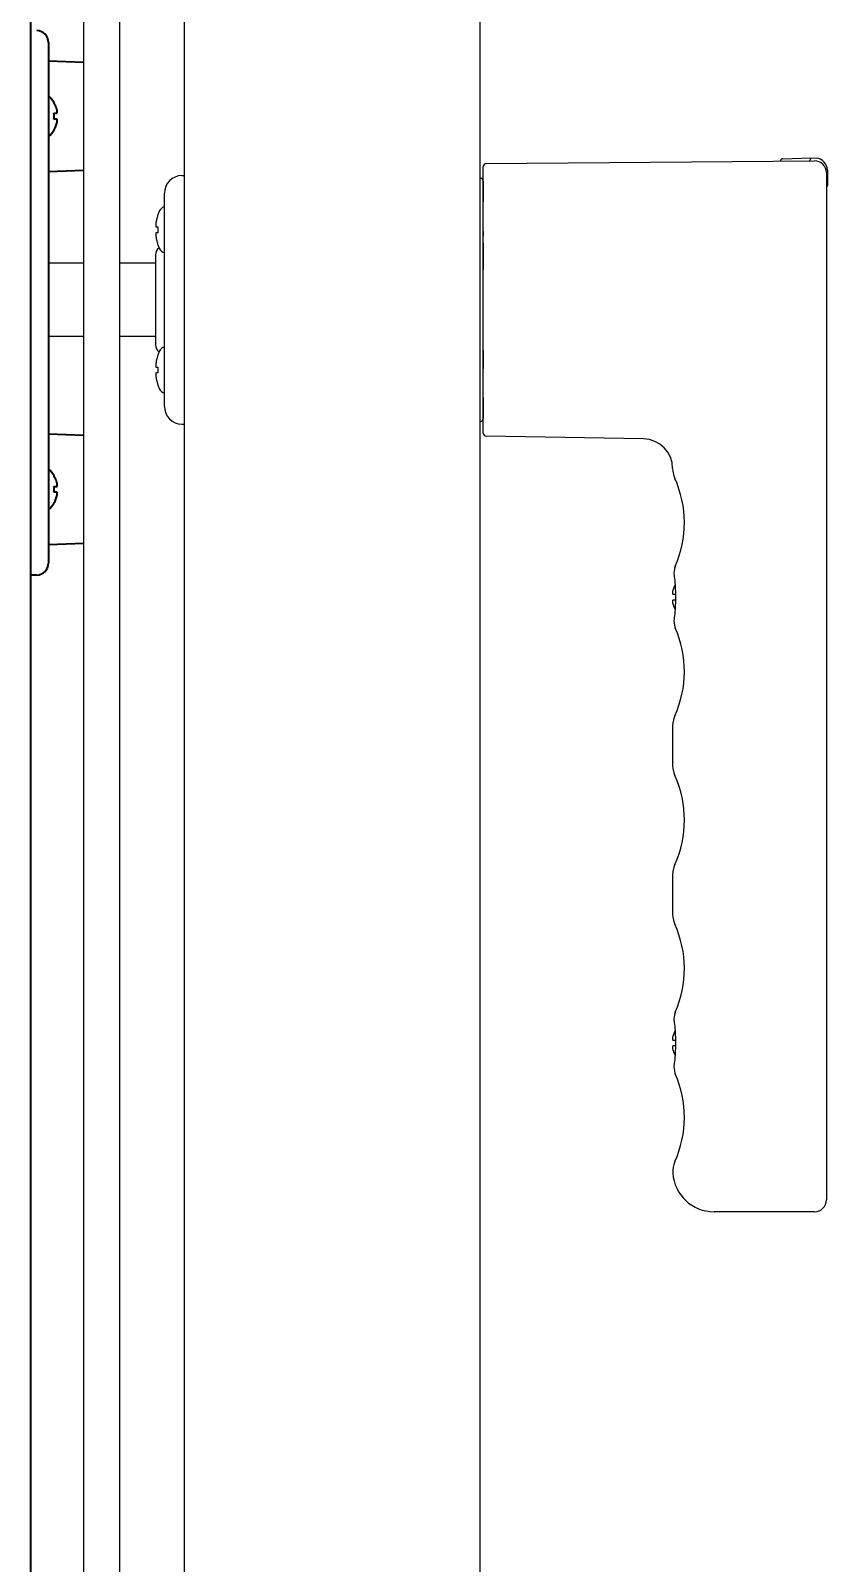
# Model space of a CAD drawing. Extents: x 6336 to 10269, y -393 to 3204.
# Drawn here: x 10134.1 to 10268.7, y 1529.7 to 1788.5 of the extents above; entities that cross this region are included whole.
import ezdxf

# ---------------------------------------------------------------- set-up
doc = ezdxf.new("R2010")
doc.units = 0
doc.header["$LTSCALE"] = 5
doc.layers.add('1', color=7, linetype='CONTINUOUS', true_color=0xffffff)
doc.layers.add('GEOM', color=7, linetype='CONTINUOUS')

msp = doc.modelspace()

# ---------------------------------------------------------------- linework, layer by layer
at = {"layer": '1', "color": 7, "linetype": 'Continuous', "lineweight": 35}
for p, q in [((10134.07, 2031.19), (10134.07, 1374.13)), ((10137.07, 1786.49), (10137.07, 1781.49)), ((10143.07, 1783.1), (10137.07, 1783.36)), ((10137.07, 1781.49), (10137.07, 1703.56)), ((10138.02, 1776.33), (10138.05, 1776.33)), ((10138.05, 1771.73), (10138.02, 1771.73)), ((10137.07, 1764.69), (10143.07, 1764.95)), ((10143.07, 1720.1), (10137.07, 1720.36)), ((10138.02, 1713.33), (10138.05, 1713.33)), ((10138.05, 1708.73), (10138.02, 1708.73)), ((10137.07, 1703.56), (10137.07, 1698.56)), ((10137.07, 1701.69), (10143.07, 1701.95)), ((10135.14, 1696.56), (10134.07, 1696.53))]:
    msp.add_line(p, q, dxfattribs=at)
for centre, radius, start, end in [((10135.07, 1786.49), 2, 0, 88), ((10133.95, 1773.83), 4.8, 31.3459, 49.4581), ((10134.27, 1774.03), 3.78, 0.0035, 7.6041), ((10134.27, 1774.03), 3.78, 352.3959, 359.9965), ((10133.95, 1774.23), 4.8, 310.5418, 328.6074), ((10133.95, 1710.83), 4.8, 31.3459, 49.4581), ((10134.27, 1711.03), 3.78, 0.0035, 7.6041), ((10134.27, 1711.03), 3.78, 352.3959, 359.9965), ((10133.95, 1711.23), 4.8, 310.5418, 328.6074), ((10135.07, 1698.56), 2, 272, 0)]:
    msp.add_arc(centre, radius, start, end, dxfattribs=at)
for points in [[(10138.57, 1775.03), (10138.55, 1775.08), (10138.53, 1775.19), (10138.47, 1775.35), (10138.42, 1775.51), (10138.36, 1775.66), (10138.29, 1775.82), (10138.22, 1775.97), (10138.13, 1776.14), (10138.06, 1776.26), (10138.02, 1776.33)], [(10138.57, 1773.53), (10138.55, 1773.53), (10138.53, 1773.53), (10138.47, 1773.53), (10138.42, 1773.53), (10138.36, 1773.53), (10138.29, 1773.53), (10138.22, 1773.53), (10138.13, 1773.53), (10138.06, 1773.53), (10138.02, 1773.53)], [(10138.57, 1774.53), (10138.57, 1774.55), (10138.58, 1774.6), (10138.58, 1774.67), (10138.58, 1774.74), (10138.58, 1774.81), (10138.58, 1774.88), (10138.58, 1774.95), (10138.57, 1775), (10138.57, 1775.03)], [(10138.57, 1773.03), (10138.57, 1773.05), (10138.58, 1773.1), (10138.58, 1773.18), (10138.58, 1773.25), (10138.58, 1773.32), (10138.58, 1773.39), (10138.58, 1773.46), (10138.57, 1773.5), (10138.57, 1773.53)], [(10138.57, 1712.03), (10138.55, 1712.08), (10138.53, 1712.19), (10138.47, 1712.35), (10138.42, 1712.51), (10138.36, 1712.66), (10138.29, 1712.82), (10138.22, 1712.97), (10138.13, 1713.14), (10138.06, 1713.26), (10138.02, 1713.33)], [(10138.57, 1711.53), (10138.57, 1711.55), (10138.58, 1711.6), (10138.58, 1711.67), (10138.58, 1711.74), (10138.58, 1711.81), (10138.58, 1711.88), (10138.58, 1711.95), (10138.57, 1712), (10138.57, 1712.03)], [(10138.57, 1710.53), (10138.55, 1710.53), (10138.53, 1710.53), (10138.47, 1710.53), (10138.42, 1710.53), (10138.36, 1710.53), (10138.29, 1710.53), (10138.22, 1710.53), (10138.13, 1710.53), (10138.06, 1710.53), (10138.02, 1710.53)], [(10138.57, 1710.03), (10138.57, 1710.05), (10138.58, 1710.1), (10138.58, 1710.18), (10138.58, 1710.25), (10138.58, 1710.32), (10138.58, 1710.39), (10138.58, 1710.46), (10138.57, 1710.5), (10138.57, 1710.53)]]:
    msp.add_open_spline(points, degree=3, dxfattribs=at)
for points in [[(10138.02, 1774.53), (10138.14, 1774.53), (10138.25, 1774.53), (10138.39, 1774.53), (10138.43, 1774.53), (10138.51, 1774.53), (10138.54, 1774.53), (10138.57, 1774.53)], [(10138.02, 1771.73), (10138.14, 1771.93), (10138.25, 1772.14), (10138.39, 1772.46), (10138.43, 1772.57), (10138.51, 1772.8), (10138.54, 1772.91), (10138.57, 1773.03)], [(10138.02, 1711.53), (10138.14, 1711.53), (10138.25, 1711.53), (10138.39, 1711.53), (10138.43, 1711.53), (10138.51, 1711.53), (10138.54, 1711.53), (10138.57, 1711.53)], [(10138.02, 1708.73), (10138.14, 1708.93), (10138.25, 1709.14), (10138.39, 1709.46), (10138.43, 1709.57), (10138.51, 1709.8), (10138.54, 1709.91), (10138.57, 1710.03)]]:
    msp.add_open_spline(points, degree=3, knots=[0, 0, 0, 0, 0.5, 0.5, 0.75, 0.75, 1, 1, 1, 1], dxfattribs=at)
at = {"layer": 'GEOM', "color": 7, "linetype": 'Continuous'}
for p, q in [((10160.07, 1400.78), (10160.07, 2085.28)), ((10210.07, 1400.78), (10210.07, 2085.28)), ((10143.07, 1447.25), (10143.07, 2053.03)), ((10149.07, 2053.03), (10149.07, 1431.03)), ((10210.57, 1720.52), (10210.57, 1765.53)), ((10211.07, 1766.03), (10266.56, 1766.51)), ((10261.21, 1766.86), (10265.97, 1767.03)), ((10265.97, 1767.03), (10266.9, 1766.95)), ((10159.63, 1764.02), (10160.07, 1764.02)), ((10210.57, 1763.05), (10210.57, 1759.56)), ((10268.57, 1764.51), (10268.57, 1591.03)), ((10268.72, 1764.95), (10268.72, 1762.32)), ((10156.67, 1725.03), (10156.67, 1761.02)), ((10155.23, 1755.37), (10155.58, 1755.37)), ((10155.56, 1757.37), (10155.58, 1757.37)), ((10155.58, 1754.37), (10155.23, 1754.37)), ((10155.58, 1752.37), (10155.56, 1752.37)), ((10210.57, 1754.59), (10210.57, 1753.81)), ((10210.57, 1752.64), (10210.57, 1748.14)), ((10155.17, 1750.63), (10155.17, 1735.42)), ((10141.67, 1749.23), (10137.07, 1749.23)), ((10143.07, 1749.23), (10137.07, 1749.23)), ((10155.17, 1749.23), (10149.07, 1749.23)), ((10141.67, 1736.83), (10137.07, 1736.83)), ((10143.07, 1736.83), (10137.07, 1736.83)), ((10155.17, 1736.83), (10149.07, 1736.83)), ((10210.57, 1734.48), (10210.57, 1731.46)), ((10155.23, 1731.68), (10155.58, 1731.68)), ((10155.56, 1733.68), (10155.58, 1733.68)), ((10155.58, 1730.68), (10155.23, 1730.68)), ((10155.58, 1728.68), (10155.56, 1728.68)), ((10210.57, 1726.52), (10210.57, 1723)), ((10159.63, 1722.03), (10160.07, 1722.03)), ((10237.66, 1719.55), (10211.06, 1720.02)), ((10242.98, 1697.94), (10242.95, 1697.88)), ((10242.98, 1697.95), (10242.97, 1697.94)), ((10243.01, 1698.03), (10242.98, 1697.97)), ((10242.98, 1697.97), (10242.98, 1697.94)), ((10242.83, 1696.3), (10242.83, 1696.3)), ((10242.95, 1697.88), (10242.94, 1697.84)), ((10242.94, 1697.84), (10242.94, 1697.83)), ((10242.58, 1693.33), (10243.07, 1693.33)), ((10242.99, 1694.88), (10242.98, 1694.87)), ((10242.99, 1694.88), (10242.98, 1694.87)), ((10243.07, 1693.33), (10243.07, 1692.83)), ((10243.07, 1692.33), (10242.58, 1692.33)), ((10242.98, 1690.78), (10242.99, 1690.77)), ((10242.98, 1690.78), (10242.99, 1690.77)), ((10242.83, 1689.35), (10242.83, 1689.35)), ((10242.94, 1687.82), (10242.98, 1687.68)), ((10242.98, 1687.7), (10242.98, 1687.68)), ((10243.01, 1687.62), (10242.98, 1687.68)), ((10242.57, 1671.11), (10242.57, 1664.34)), ((10242.57, 1646.01), (10242.57, 1639.24)), ((10242.83, 1621), (10242.83, 1621)), ((10242.95, 1622.58), (10242.94, 1622.53)), ((10242.98, 1622.65), (10242.95, 1622.58)), ((10243.01, 1622.73), (10242.98, 1622.67)), ((10242.98, 1622.67), (10242.98, 1622.64)), ((10242.58, 1618.03), (10243.07, 1618.03)), ((10242.99, 1619.58), (10242.98, 1619.57)), ((10242.99, 1619.58), (10242.98, 1619.57)), ((10243.07, 1618.03), (10243.07, 1617.53)), ((10243.07, 1617.03), (10242.58, 1617.03)), ((10242.98, 1615.48), (10242.99, 1615.47)), ((10242.98, 1615.48), (10242.99, 1615.47)), ((10242.83, 1614.05), (10242.83, 1614.05)), ((10242.94, 1612.52), (10242.98, 1612.38)), ((10242.98, 1612.4), (10242.98, 1612.38)), ((10243.01, 1612.32), (10242.98, 1612.38)), ((10266.57, 1589.03), (10249.57, 1589.03))]:
    msp.add_line(p, q, dxfattribs=at)
for points in [[(10242.57, 1714.54), (10242.6, 1714.09), (10242.76, 1713.33), (10242.94, 1712.87)], [(10242.94, 1697.83), (10242.86, 1697.54), (10242.79, 1696.9), (10242.83, 1696.3)], [(10242.83, 1696.3), (10242.92, 1695.64), (10243.02, 1694.59), (10243.07, 1693.44), (10243.07, 1692.25), (10243.02, 1691.09), (10242.92, 1690.04), (10242.83, 1689.35)], [(10242.92, 1695.63), (10242.92, 1695.61), (10242.96, 1695.14)], [(10242.83, 1689.35), (10242.79, 1688.78), (10242.86, 1688.13), (10242.94, 1687.82)], [(10242.86, 1688.12), (10242.86, 1688.11), (10242.94, 1687.82)], [(10242.94, 1672.78), (10242.76, 1672.33), (10242.6, 1671.57), (10242.57, 1671.11)], [(10242.57, 1664.34), (10242.6, 1663.89), (10242.76, 1663.13), (10242.94, 1662.67)], [(10242.94, 1647.68), (10242.76, 1647.23), (10242.6, 1646.47), (10242.57, 1646.01)], [(10242.57, 1639.24), (10242.6, 1638.79), (10242.76, 1638.03), (10242.94, 1637.57)], [(10242.94, 1622.53), (10242.86, 1622.24), (10242.79, 1621.6), (10242.83, 1621)], [(10242.83, 1621), (10242.92, 1620.34), (10243.02, 1619.29), (10243.07, 1618.14), (10243.07, 1616.95), (10243.02, 1615.79), (10242.92, 1614.74), (10242.83, 1614.05)], [(10242.92, 1620.33), (10242.92, 1620.31), (10242.96, 1619.84)], [(10242.83, 1614.05), (10242.79, 1613.48), (10242.86, 1612.83), (10242.94, 1612.52)], [(10242.86, 1612.82), (10242.86, 1612.81), (10242.94, 1612.52)]]:
    msp.add_lwpolyline(points, dxfattribs=at)
for centre, radius, start, end in [((10211.07, 1765.53), 0.5, 90.5, 180), ((10261.22, 1766.36), 0.5, 92, 167.7836), ((10266.57, 1764.51), 2, 0, 90.5), ((10266.72, 1764.95), 2, 0, 85), ((10159.67, 1761.02), 3, 90.75, 180), ((10210.07, 1763.05), 0.5, 0, 90.5), ((10268.47, 1762.32), 0.25, 294.0393, 0), ((10162.17, 1755.07), 7, 155.2801, 160.8179), ((10157.18, 1757.37), 1.5, 109.7942, 155.2801), ((10162.38, 1755.03), 7.19, 171.7035, 173.2535), ((10159.41, 1755.62), 4.18, 176.6155, 177.6498), ((10159.45, 1755.62), 4.22, 177.6487, 178.0514), ((10159.47, 1755.62), 4.24, 178.0516, 178.6363), ((10159.49, 1755.62), 4.26, 178.6361, 179.1077), ((10159.5, 1755.62), 4.27, 179.1077, 179.5933), ((10159.51, 1755.62), 4.28, 179.5932, 180.1029), ((10159.5, 1755.62), 4.28, 180.1029, 180.536), ((10159.5, 1755.62), 4.27, 180.5359, 181.091), ((10159.48, 1755.62), 4.26, 181.0911, 181.477), ((10159.46, 1755.62), 4.24, 181.4767, 182.1153), ((10159.44, 1755.62), 4.21, 182.1156, 182.4248), ((10159.4, 1755.62), 4.18, 182.4238, 183.3847), ((10162.32, 1755.03), 7.14, 171.146, 171.7019), ((10162.29, 1755.04), 7.11, 170.1319, 171.1462), ((10162.27, 1755.04), 7.09, 169.4086, 170.1316), ((10162.25, 1755.04), 7.07, 168.5546, 169.4087), ((10162.24, 1755.05), 7.05, 167.713, 168.5545), ((10162.23, 1755.05), 7.04, 166.9813, 167.713), ((10162.22, 1755.05), 7.04, 165.9864, 166.9813), ((10162.21, 1755.05), 7.03, 165.4184, 165.9863), ((10162.21, 1755.05), 7.02, 164.1457, 165.4184), ((10162.2, 1755.06), 7.02, 163.8618, 164.1456), ((10162.2, 1755.06), 7.01, 162.3052, 163.8619), ((10162.19, 1755.06), 7.01, 160.741, 162.3051), ((10162.74, 1754.87), 7.17, 176.0052, 183.9948), ((10159.4, 1754.12), 4.18, 176.6153, 177.5762), ((10159.44, 1754.12), 4.21, 177.5752, 177.8843), ((10159.46, 1754.12), 4.24, 177.8846, 178.5233), ((10159.48, 1754.12), 4.26, 178.523, 178.9089), ((10159.5, 1754.12), 4.27, 178.909, 179.4642), ((10159.51, 1754.12), 4.28, 179.464, 180.4068), ((10159.5, 1754.12), 4.27, 180.4067, 180.8922), ((10159.49, 1754.12), 4.26, 180.8923, 181.3639), ((10159.47, 1754.12), 4.24, 181.3637, 181.9484), ((10159.45, 1754.12), 4.22, 181.9486, 182.3513), ((10159.41, 1754.12), 4.18, 182.3502, 183.3845), ((10162.38, 1754.72), 7.19, 186.7465, 188.2965), ((10162.32, 1754.71), 7.14, 188.2981, 188.854), ((10162.29, 1754.7), 7.11, 188.8538, 189.8681), ((10162.27, 1754.7), 7.09, 189.8684, 190.5914), ((10162.25, 1754.7), 7.07, 190.5913, 191.4454), ((10162.24, 1754.69), 7.05, 191.4455, 192.287), ((10162.23, 1754.69), 7.04, 192.287, 193.0187), ((10162.22, 1754.69), 7.04, 193.0187, 194.0136), ((10162.21, 1754.69), 7.03, 194.0137, 194.5816), ((10162.21, 1754.69), 7.02, 194.5816, 195.8543), ((10162.2, 1754.68), 7.02, 195.8544, 196.1382), ((10162.2, 1754.68), 7.01, 196.1381, 197.6948), ((10162.19, 1754.68), 7.01, 197.6949, 199.259), ((10162.17, 1754.67), 7, 199.1821, 204.7199), ((10156.67, 1750.63), 1.5, 126.7304, 180), ((10157.18, 1752.37), 1.5, 204.7199, 250.2058), ((10156.67, 1735.42), 1.5, 180, 233.2696), ((10162.17, 1731.38), 7, 155.2801, 160.8179), ((10157.18, 1733.68), 1.5, 109.7942, 155.2801), ((10162.38, 1731.34), 7.19, 171.7035, 173.2535), ((10159.41, 1731.94), 4.18, 176.6155, 177.6498), ((10159.45, 1731.93), 4.22, 177.6487, 178.0514), ((10159.47, 1731.93), 4.24, 178.0516, 178.6363), ((10159.49, 1731.93), 4.26, 178.6361, 179.1077), ((10159.5, 1731.93), 4.27, 179.1077, 179.5933), ((10159.51, 1731.93), 4.28, 179.5932, 180.1029), ((10159.5, 1731.93), 4.28, 180.1029, 180.536), ((10159.5, 1731.93), 4.27, 180.5359, 181.091), ((10159.48, 1731.93), 4.26, 181.0911, 181.477), ((10159.46, 1731.93), 4.24, 181.4767, 182.1153), ((10159.44, 1731.93), 4.21, 182.1156, 182.4248), ((10159.4, 1731.93), 4.18, 182.4238, 183.3847), ((10162.32, 1731.35), 7.14, 171.146, 171.7019), ((10162.29, 1731.35), 7.11, 170.1319, 171.1462), ((10162.27, 1731.35), 7.09, 169.4086, 170.1316), ((10162.25, 1731.36), 7.07, 168.5546, 169.4087), ((10162.24, 1731.36), 7.05, 167.713, 168.5545), ((10162.23, 1731.36), 7.04, 166.9813, 167.713), ((10162.22, 1731.36), 7.04, 165.9864, 166.9813), ((10162.21, 1731.37), 7.03, 165.4184, 165.9863), ((10162.21, 1731.37), 7.02, 164.1457, 165.4184), ((10162.2, 1731.37), 7.02, 163.8618, 164.1456), ((10162.2, 1731.37), 7.01, 162.3052, 163.8619), ((10162.19, 1731.37), 7.01, 160.741, 162.3051), ((10162.74, 1731.18), 7.17, 176.0052, 183.9948), ((10159.4, 1730.44), 4.18, 176.6153, 177.5762), ((10159.44, 1730.43), 4.21, 177.5752, 177.8843), ((10159.46, 1730.43), 4.24, 177.8846, 178.5233), ((10159.48, 1730.43), 4.26, 178.523, 178.9089), ((10159.5, 1730.43), 4.27, 178.909, 179.4642), ((10159.51, 1730.43), 4.28, 179.464, 180.4068), ((10159.5, 1730.43), 4.27, 180.4067, 180.8922), ((10159.49, 1730.43), 4.26, 180.8923, 181.3639), ((10159.47, 1730.43), 4.24, 181.3637, 181.9484), ((10159.45, 1730.43), 4.22, 181.9486, 182.3513), ((10159.41, 1730.43), 4.18, 182.3502, 183.3845), ((10162.38, 1731.03), 7.19, 186.7465, 188.2965), ((10162.32, 1731.02), 7.14, 188.2981, 188.854), ((10162.29, 1731.02), 7.11, 188.8538, 189.8681), ((10162.27, 1731.01), 7.09, 189.8684, 190.5914), ((10162.25, 1731.01), 7.07, 190.5913, 191.4454), ((10162.24, 1731), 7.05, 191.4455, 192.287), ((10162.23, 1731), 7.04, 192.287, 193.0187), ((10162.22, 1731), 7.04, 193.0187, 194.0136), ((10162.21, 1731), 7.03, 194.0137, 194.5816), ((10162.21, 1731), 7.02, 194.5816, 195.8543), ((10162.2, 1731), 7.02, 195.8544, 196.1382), ((10162.2, 1730.99), 7.01, 196.1381, 197.6948), ((10162.19, 1730.99), 7.01, 197.6949, 199.259), ((10162.17, 1730.98), 7, 199.1821, 204.7199), ((10157.18, 1728.68), 1.5, 204.7199, 250.2058), ((10159.67, 1725.03), 3, 180, 269.25), ((10210.07, 1723), 0.5, 269.5, 0), ((10211.07, 1720.52), 0.5, 180, 269), ((10237.57, 1714.55), 5, 0, 89), ((10226.57, 1705.38), 18, 335.914, 24.6201), ((10232.56, 1701.15), 10.9, 342.3009, 342.491), ((10244.53, 1693.58), 1.97, 175.714, 176.9766), ((10244.52, 1693.58), 1.96, 176.9771, 178.0037), ((10244.51, 1693.58), 1.95, 178.0037, 179.0738), ((10244.51, 1693.58), 1.95, 179.0741, 180.1995), ((10244.51, 1693.58), 1.95, 180.1995, 181.1541), ((10244.52, 1693.58), 1.95, 181.1545, 182.3767), ((10244.52, 1693.58), 1.96, 182.3765, 183.2159), ((10244.53, 1693.58), 1.97, 183.2167, 184.6016), ((10244.57, 1693.57), 2.01, 172.7256, 174.8598), ((10244.54, 1693.57), 1.98, 174.8627, 175.7144), ((10244.55, 1693.58), 1.98, 184.6009, 185.2558), ((10244.57, 1693.58), 2.01, 185.2585, 187.2741), ((10247.07, 1692.68), 4.64, 163.6036, 165.6824), ((10247.1, 1692.67), 4.67, 162.6228, 163.6051), ((10247.12, 1692.67), 4.68, 161.535, 162.6227), ((10247.13, 1692.66), 4.7, 159.4813, 161.5344), ((10247.14, 1692.66), 4.72, 158.9977, 159.4819), ((10247.15, 1692.65), 4.72, 157.4524, 158.9975), ((10247.16, 1692.65), 4.73, 156.6826, 157.4526), ((10247.16, 1692.65), 4.73, 155.4278, 156.6825), ((10247.17, 1692.65), 4.74, 154.4598, 155.4278), ((10247.17, 1692.64), 4.74, 153.3188, 154.4598), ((10247.17, 1692.64), 4.75, 151.9926, 153.3187), ((10244.53, 1692.08), 1.97, 175.3984, 176.7833), ((10244.52, 1692.08), 1.96, 176.7841, 177.6235), ((10244.52, 1692.08), 1.96, 177.6234, 178.8455), ((10244.51, 1692.08), 1.95, 178.8459, 180.9258), ((10244.51, 1692.08), 1.95, 180.9261, 181.9964), ((10244.52, 1692.08), 1.96, 181.9964, 183.0228), ((10244.53, 1692.08), 1.97, 183.0233, 184.286), ((10244.57, 1692.07), 2.01, 172.7259, 174.7415), ((10244.55, 1692.07), 1.98, 174.7442, 175.3991), ((10244.54, 1692.08), 1.98, 184.2856, 185.1372), ((10244.57, 1692.08), 2.01, 185.1401, 187.2744), ((10247.07, 1692.97), 4.64, 194.3176, 196.3964), ((10247.1, 1692.98), 4.67, 196.3949, 197.3772), ((10247.12, 1692.99), 4.68, 197.3773, 198.465), ((10247.13, 1692.99), 4.7, 198.4656, 200.5187), ((10247.14, 1693), 4.72, 200.5181, 201.0023), ((10247.15, 1693), 4.72, 201.0025, 202.5476), ((10247.16, 1693), 4.73, 202.5474, 203.3174), ((10247.16, 1693), 4.73, 203.3175, 204.5722), ((10247.17, 1693.01), 4.74, 204.5722, 205.5402), ((10247.17, 1693.01), 4.74, 205.5402, 206.6812), ((10247.17, 1693.01), 4.75, 206.6813, 208.0074), ((10226.57, 1680.28), 18, 335.3799, 24.086), ((10226.57, 1655.18), 18, 335.3799, 24.6201), ((10226.57, 1630.08), 18, 335.914, 24.6201), ((10232.56, 1625.85), 10.9, 342.3009, 342.491), ((10244.53, 1618.28), 1.97, 175.714, 176.9766), ((10244.52, 1618.28), 1.96, 176.9771, 178.0037), ((10244.51, 1618.28), 1.95, 178.0037, 179.0738), ((10244.51, 1618.28), 1.95, 179.0741, 180.1995), ((10244.51, 1618.28), 1.95, 180.1995, 181.1541), ((10244.52, 1618.28), 1.95, 181.1545, 182.3767), ((10244.52, 1618.28), 1.96, 182.3765, 183.2159), ((10244.53, 1618.28), 1.97, 183.2167, 184.6016), ((10244.57, 1618.27), 2.01, 172.7256, 174.8598), ((10244.54, 1618.27), 1.98, 174.8627, 175.7144), ((10244.55, 1618.28), 1.98, 184.6009, 185.2558), ((10244.57, 1618.28), 2.01, 185.2585, 187.2741), ((10247.07, 1617.38), 4.64, 163.6036, 165.6824), ((10247.1, 1617.37), 4.67, 162.6228, 163.6051), ((10247.12, 1617.37), 4.68, 161.535, 162.6227), ((10247.13, 1617.36), 4.7, 159.4813, 161.5344), ((10247.14, 1617.36), 4.72, 158.9977, 159.4819), ((10247.15, 1617.35), 4.72, 157.4524, 158.9975), ((10247.16, 1617.35), 4.73, 156.6826, 157.4526), ((10247.16, 1617.35), 4.73, 155.4278, 156.6825), ((10247.17, 1617.35), 4.74, 154.4598, 155.4278), ((10247.17, 1617.34), 4.74, 153.3188, 154.4598), ((10247.17, 1617.34), 4.75, 151.9926, 153.3187), ((10244.53, 1616.78), 1.97, 175.3984, 176.7833), ((10244.52, 1616.78), 1.96, 176.7841, 177.6235), ((10244.52, 1616.78), 1.96, 177.6234, 178.8455), ((10244.51, 1616.78), 1.95, 178.8459, 180.9258), ((10244.51, 1616.78), 1.95, 180.9261, 181.9964), ((10244.52, 1616.78), 1.96, 181.9964, 183.0228), ((10244.53, 1616.78), 1.97, 183.0233, 184.286), ((10244.57, 1616.77), 2.01, 172.7259, 174.7415), ((10244.55, 1616.77), 1.98, 174.7442, 175.3991), ((10244.54, 1616.78), 1.98, 184.2856, 185.1372), ((10244.57, 1616.78), 2.01, 185.1401, 187.2744), ((10247.07, 1617.67), 4.64, 194.3176, 196.3964), ((10247.1, 1617.68), 4.67, 196.3949, 197.3772), ((10247.12, 1617.69), 4.68, 197.3773, 198.465), ((10247.13, 1617.69), 4.7, 198.4656, 200.5187), ((10247.14, 1617.7), 4.72, 200.5181, 201.0023), ((10247.15, 1617.7), 4.72, 201.0025, 202.5476), ((10247.16, 1617.7), 4.73, 202.5474, 203.3174), ((10247.16, 1617.7), 4.73, 203.3175, 204.5722), ((10247.17, 1617.71), 4.74, 204.5722, 205.5402), ((10247.17, 1617.71), 4.74, 205.5402, 206.6812), ((10247.17, 1617.71), 4.75, 206.6813, 208.0074), ((10226.57, 1604.98), 18, 335.4219, 24.086), ((10246.58, 1595.83), 4, 155.4219, 183.827), ((10249.57, 1596.03), 7, 183.8292, 270), ((10266.57, 1591.03), 2, 270, 360)]:
    msp.add_arc(centre, radius, start, end, dxfattribs=at)
msp.add_ellipse((10280.05, 1767.02), major_axis=(14.32, 0.5), ratio=0.034884, start_param=3.086547, end_param=3.140374, dxfattribs=at)
for points, knots in [([(10265.74, 1766.55), (10265.8, 1766.58), (10265.87, 1766.69), (10265.91, 1766.86), (10265.94, 1766.95), (10265.96, 1767.03), (10265.97, 1767.03)], [0, 0, 0, 0, 0.369599, 0.693162, 0.912705, 1, 1, 1, 1]), ([(10242.94, 1687.81), (10242.95, 1687.8), (10242.96, 1687.77), (10242.97, 1687.73), (10242.98, 1687.7)], [0, 0, 0, 0, 0.323523, 1, 1, 1, 1]), ([(10242.94, 1612.51), (10242.95, 1612.5), (10242.96, 1612.47), (10242.97, 1612.43), (10242.98, 1612.4)], [0, 0, 0, 0, 0.324057, 1, 1, 1, 1])]:
    msp.add_open_spline(points, degree=3, knots=knots, dxfattribs=at)

doc.saveas('drawing.dxf')
